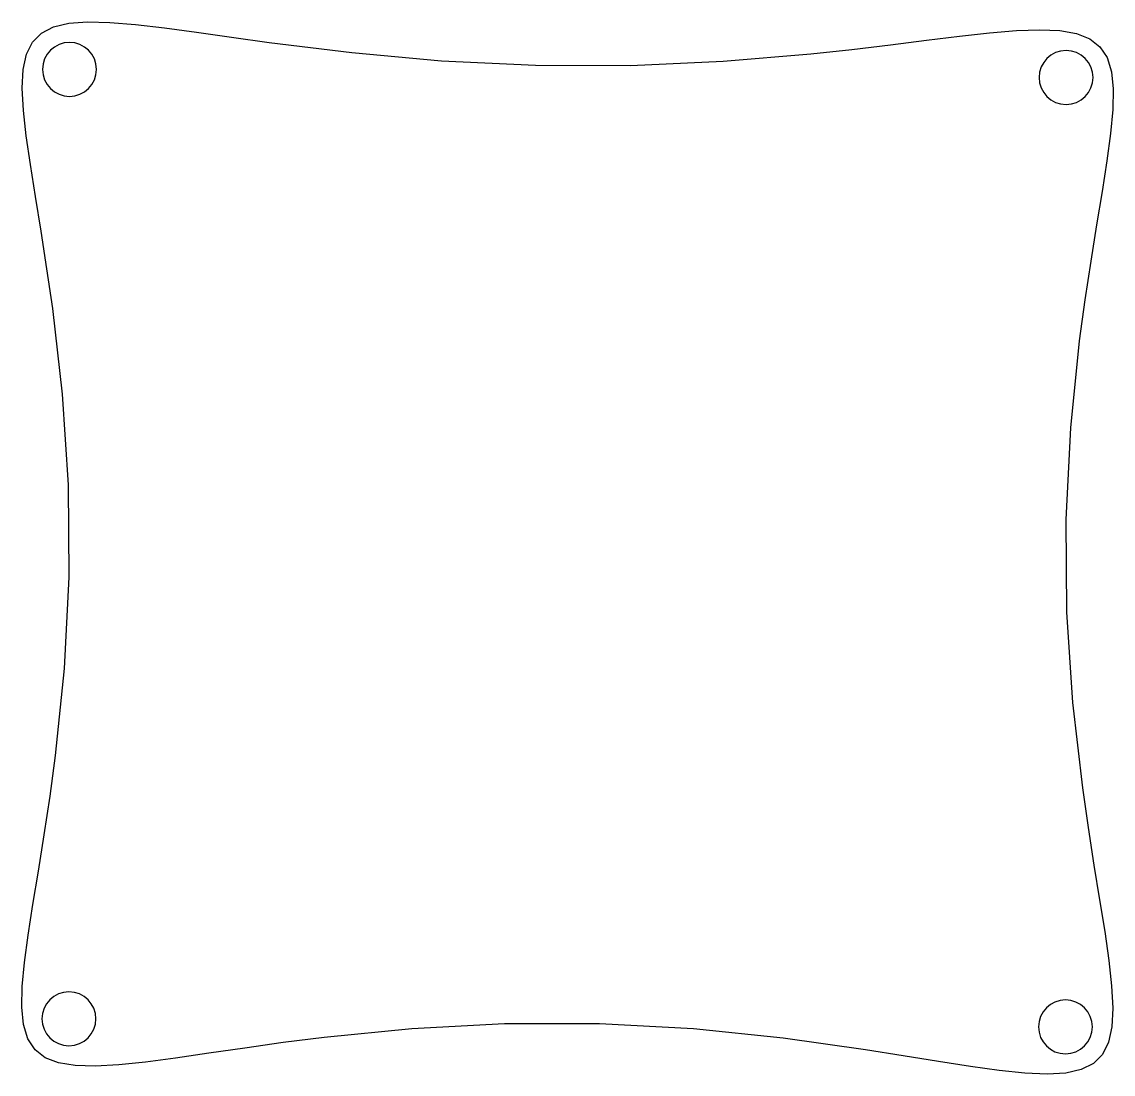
# Model space of a CAD drawing. Header units: millimetres. Extents: x -18.8 to 52, y 212.8 to 281.1.
import ezdxf

# ---------------------------------------------------------------- set-up
doc = ezdxf.new("R2010")
doc.units = ezdxf.units.MM
doc.header["$MEASUREMENT"] = 0

msp = doc.modelspace()

# ---------------------------------------------------------------- linework, layer by layer
at = {"color": 7, "lineweight": 25, "true_color": 0xffffff}
msp.add_lwpolyline([(51.9, 215.886), (51.683, 214.885), (51.293, 214.097), (50.712, 213.511), (49.927, 213.114), (48.928, 212.889), (47.708, 212.818), (46.267, 212.881), (44.605, 213.055), (42.729, 213.317), (40.648, 213.645), (38.376, 214.016), (35.927, 214.406), (30.573, 215.16), (24.755, 215.758), (18.663, 216.085), (12.502, 216.085), (6.478, 215.767), (0.794, 215.202), (-1.864, 214.864), (-4.37, 214.514), (-6.706, 214.172), (-8.856, 213.86), (-10.806, 213.601), (-12.546, 213.418), (-14.069, 213.334), (-15.371, 213.37), (-16.452, 213.548), (-17.316, 213.888), (-17.973, 214.406), (-18.434, 215.118), (-18.715, 216.034), (-18.834, 217.163), (-18.81, 218.509), (-18.667, 220.07), (-18.429, 221.843), (-18.118, 223.819), (-17.76, 225.987), (-17.379, 228.333), (-16.998, 230.839), (-16.638, 233.487), (-16.059, 239.12), (-15.763, 245.043), (-15.812, 251.05), (-16.195, 256.928), (-16.831, 262.47), (-17.202, 265.054), (-17.583, 267.484), (-17.95, 269.741), (-18.279, 271.809), (-18.547, 273.674), (-18.729, 275.327), (-18.802, 276.761), (-18.741, 277.974), (-18.527, 278.97), (-18.138, 279.754), (-17.56, 280.341), (-16.777, 280.743), (-15.779, 280.98), (-14.561, 281.07), (-13.121, 281.036), (-11.459, 280.897), (-9.584, 280.676), (-7.503, 280.395), (-5.23, 280.074), (-2.78, 279.735), (2.576, 279.075), (8.398, 278.551), (14.494, 278.259), (20.659, 278.249), (26.686, 278.516), (32.373, 278.997), (35.032, 279.285), (37.538, 279.585), (39.875, 279.877), (42.025, 280.141), (43.975, 280.358), (45.715, 280.505), (47.237, 280.561), (48.538, 280.504), (49.619, 280.314), (50.482, 279.97), (51.138, 279.453), (51.598, 278.747), (51.877, 277.837), (51.995, 276.716), (51.97, 275.377), (51.827, 273.82), (51.587, 272.049), (51.275, 270.072), (50.917, 267.9), (50.536, 265.549), (50.154, 263.036), (49.795, 260.38), (49.216, 254.732), (48.922, 248.799), (48.973, 242.79), (49.359, 236.918), (49.995, 231.388), (50.367, 228.809), (50.748, 226.384), (51.114, 224.13), (51.443, 222.063), (51.71, 220.198), (51.891, 218.542), (51.962, 217.104), (51.9, 215.886)], dxfattribs=at)
for points in [[(-17.49, 277.985), (-17.49, 278.952), (-16.706, 279.735), (-15.74, 279.735), (-14.773, 279.735), (-13.99, 278.952), (-13.99, 277.985), (-13.99, 277.019), (-14.773, 276.235), (-15.74, 276.235), (-16.706, 276.235), (-17.49, 277.019), (-17.49, 277.985), (-17.49, 277.985), (-17.49, 277.985), (-17.49, 277.985)], [(47.186, 277.461), (47.186, 278.427), (47.969, 279.211), (48.936, 279.211), (49.902, 279.211), (50.686, 278.427), (50.686, 277.461), (50.686, 276.494), (49.902, 275.711), (48.936, 275.711), (47.969, 275.711), (47.186, 276.494), (47.186, 277.461), (47.186, 277.461), (47.186, 277.461), (47.186, 277.461)], [(-17.526, 216.411), (-17.526, 217.377), (-16.742, 218.161), (-15.776, 218.161), (-14.809, 218.161), (-14.026, 217.377), (-14.026, 216.411), (-14.026, 215.444), (-14.809, 214.661), (-15.776, 214.661), (-16.742, 214.661), (-17.526, 215.444), (-17.526, 216.411), (-17.526, 216.411), (-17.526, 216.411), (-17.526, 216.411)], [(47.15, 215.886), (47.15, 216.852), (47.933, 217.636), (48.9, 217.636), (49.866, 217.636), (50.65, 216.852), (50.65, 215.886), (50.65, 214.919), (49.866, 214.136), (48.9, 214.136), (47.933, 214.136), (47.15, 214.919), (47.15, 215.886), (47.15, 215.886), (47.15, 215.886), (47.15, 215.886)]]:
    msp.add_open_spline(points, degree=3, knots=[0, 0, 0, 0, 1, 1, 1, 2, 2, 2, 3, 3, 3, 4, 4, 4, 5, 5, 5, 5], dxfattribs=at)

doc.saveas('drawing.dxf')
